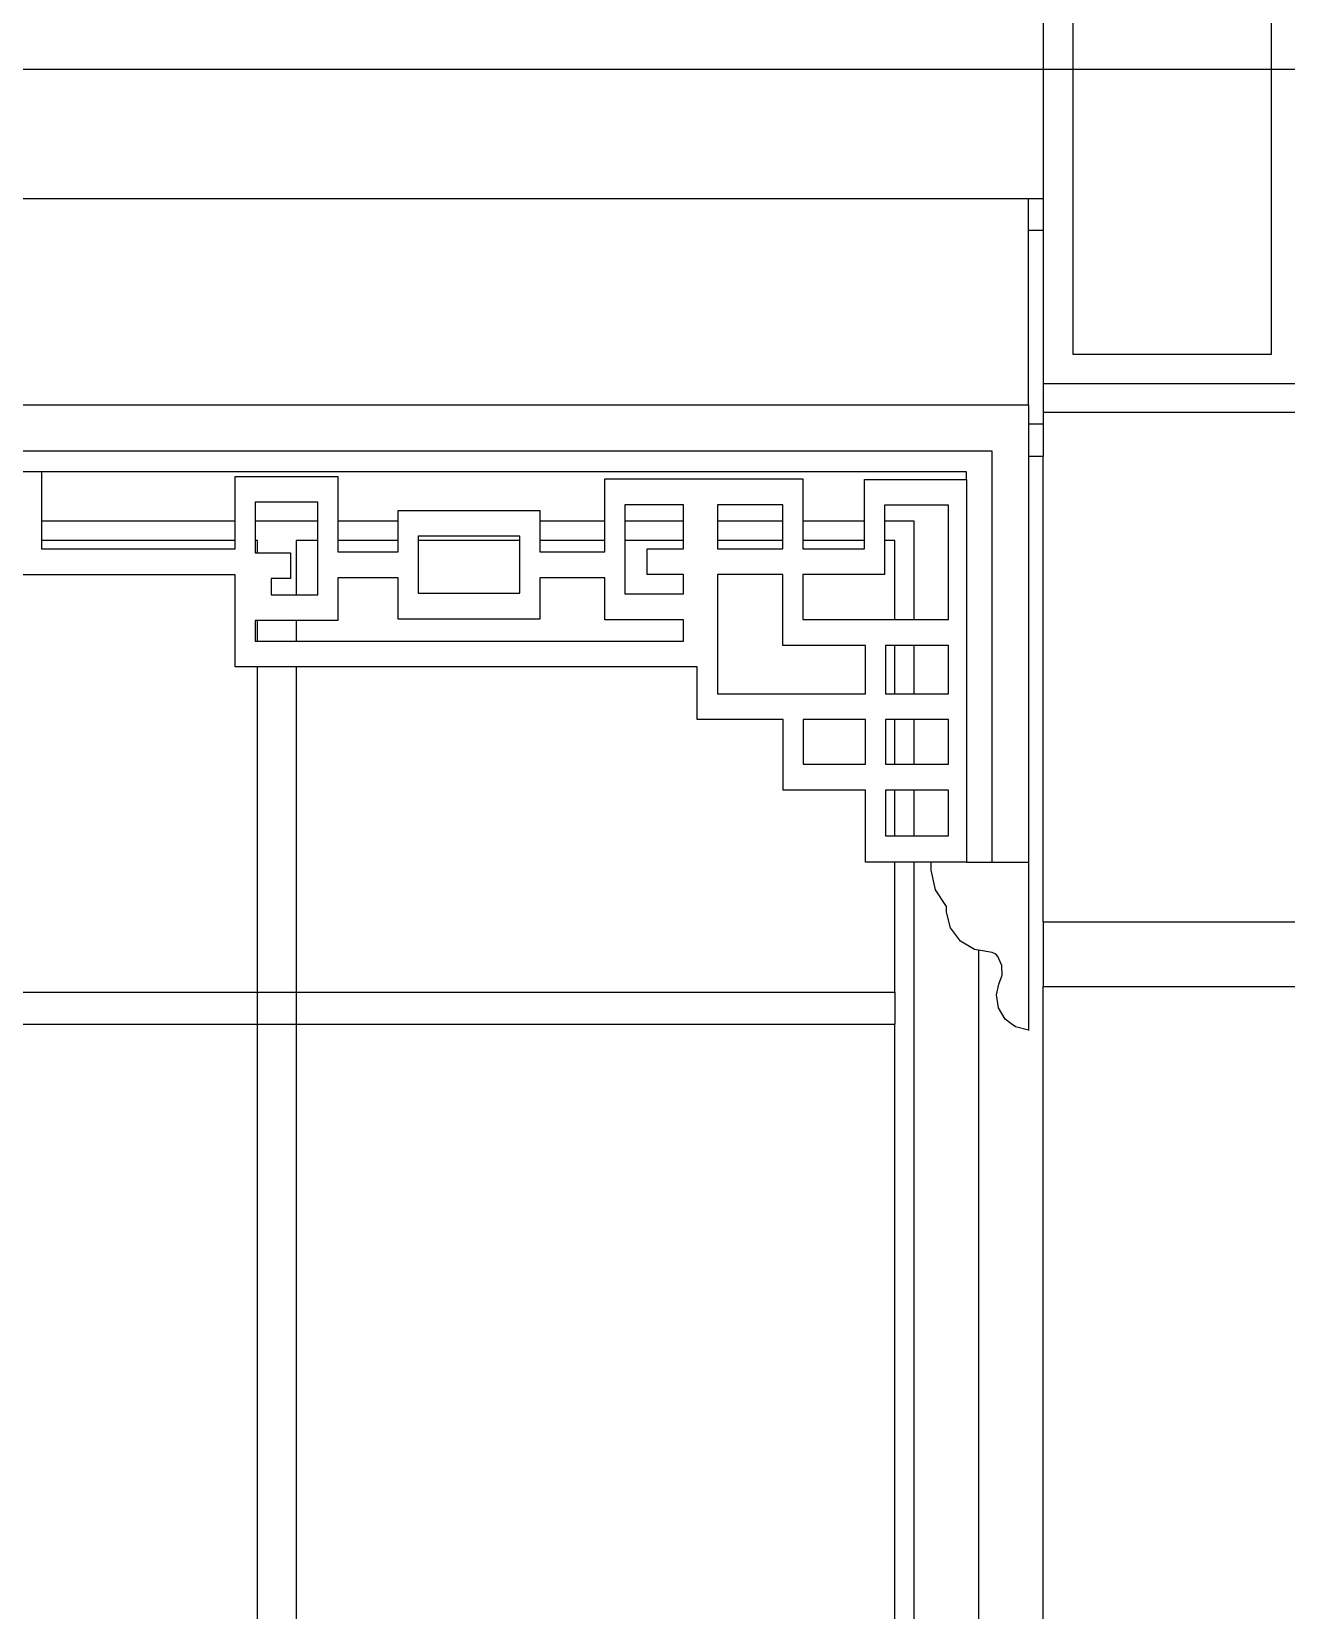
# Model space of a CAD drawing. Extents: x -24961 to 905641, y -154323 to 635957.
# Drawn here: x 404060 to 406005, y -117960 to -115513 of the extents above; entities that cross this region are included whole.
import ezdxf

# ---------------------------------------------------------------- set-up
doc = ezdxf.new("R2010")
doc.units = 0
doc.header["$LTSCALE"] = 1000
doc.header["$MEASUREMENT"] = 0
doc.layers.add('DOTE', color=1, linetype='Continuous')
doc.layers.add('窗', color=154, linetype='Continuous')

msp = doc.modelspace()

# ---------------------------------------------------------------- linework, layer by layer
for p, q in [((405674.3, -115397.8), (405674.3, -116013.5)), ((405982.2, -116013.5), (405982.2, -115397.8)), ((405628.2, -115455), (405628.2, -115571.9)), ((402131.5, -115571.9), (405628.2, -115571.9)), ((405628.2, -115571.9), (405628.2, -115771.9)), ((402176.6, -115771.9), (405605.3, -115771.9)), ((405605.3, -115771.9), (405628.2, -115771.9)), ((405605.3, -115821.9), (405605.3, -115771.9)), ((405628.2, -115771.9), (405628.2, -115821.9)), ((405628.2, -115821.9), (405605.3, -115821.9)), ((405605.3, -116091.9), (405605.3, -115821.9)), ((405628.2, -115821.9), (405628.2, -116059.5)), ((405674.3, -116013.5), (405982.2, -116013.5)), ((406028.2, -116059.5), (405628.2, -116059.5)), ((405628.2, -116059.5), (405628.2, -116103.7)), ((403891.2, -116091.9), (405605.3, -116091.9)), ((405605.3, -116091.9), (405605.3, -116121.9)), ((405628.2, -116121.9), (405605.3, -116121.9)), ((405605.3, -116121.9), (405605.3, -116171.9)), ((406028.2, -116103.7), (405628.2, -116103.7)), ((405628.2, -116103.7), (405628.2, -116121.9)), ((405628.2, -116121.9), (405628.2, -116171.9)), ((405549.3, -116163.9), (403891.2, -116163.9)), ((405549.3, -116800.6), (405549.3, -116163.9)), ((405628.2, -116171.9), (405605.3, -116171.9)), ((405605.3, -116171.9), (405605.3, -116800.6)), ((405628.2, -116893.1), (405628.2, -116171.9)), ((404076, -116195.9), (404044.9, -116195.9)), ((405509.6, -116195.9), (404076, -116195.9)), ((404076, -116195.9), (404076, -116271.9)), ((404375.9, -116202.8), (404535.1, -116202.8)), ((404375.9, -116271.9), (404375.9, -116202.8)), ((404535.1, -116202.8), (404535.1, -116271.9)), ((404948.9, -116206.6), (405255.6, -116206.6)), ((404948.9, -116271.9), (404948.9, -116206.6)), ((405255.6, -116206.6), (405255.6, -116271.9)), ((405351.4, -116207.5), (405509.6, -116207.5)), ((405351.4, -116271.9), (405351.4, -116207.5)), ((405509.6, -116207.5), (405509.6, -116195.9)), ((405509.6, -116207.5), (405509.6, -116800.6)), ((404504, -116242.8), (404407, -116242.8)), ((404407, -116242.8), (404407, -116271.9)), ((404504, -116271.9), (404504, -116242.8)), ((404628.7, -116255.6), (404848.1, -116255.6)), ((404628.7, -116271.9), (404628.7, -116255.6)), ((404848.1, -116255.6), (404848.1, -116271.9)), ((405070.9, -116246.6), (404980, -116246.6)), ((404980, -116246.6), (404980, -116271.9)), ((405070.9, -116271.9), (405070.9, -116246.6)), ((405224.5, -116246.6), (405123.3, -116246.6)), ((405123.3, -116246.6), (405123.3, -116271.9)), ((405224.5, -116271.9), (405224.5, -116246.6)), ((405481.4, -116247.5), (405382.5, -116247.5)), ((405382.5, -116247.5), (405382.5, -116271.9)), ((405481.4, -116424.6), (405481.4, -116247.5)), ((404375.9, -116271.9), (404076, -116271.9)), ((404076, -116271.9), (404076, -116301.9)), ((404375.9, -116301.9), (404375.9, -116271.9)), ((404504, -116271.9), (404407, -116271.9)), ((404407, -116271.9), (404407, -116301.9)), ((404504, -116301.9), (404504, -116271.9)), ((404628.7, -116271.9), (404535.1, -116271.9)), ((404535.1, -116271.9), (404535.1, -116301.9)), ((404628.7, -116301.9), (404628.7, -116271.9)), ((404948.9, -116271.9), (404848.1, -116271.9)), ((404848.1, -116271.9), (404848.1, -116301.9)), ((404948.9, -116301.9), (404948.9, -116271.9)), ((405070.9, -116271.9), (404980, -116271.9)), ((404980, -116271.9), (404980, -116301.9)), ((405070.9, -116301.9), (405070.9, -116271.9)), ((405224.5, -116271.9), (405123.3, -116271.9)), ((405123.3, -116271.9), (405123.3, -116301.9)), ((405224.5, -116301.9), (405224.5, -116271.9)), ((405351.4, -116271.9), (405255.6, -116271.9)), ((405255.6, -116271.9), (405255.6, -116301.9)), ((405351.4, -116301.9), (405351.4, -116271.9)), ((405428.2, -116271.9), (405382.5, -116271.9)), ((405382.5, -116271.9), (405382.5, -116301.9)), ((405428.2, -116424.6), (405428.2, -116271.9)), ((404375.9, -116301.9), (404076, -116301.9)), ((404076, -116301.9), (404076, -116315.1)), ((404076, -116315.1), (404375.9, -116315.1)), ((404375.9, -116315.1), (404375.9, -116301.9)), ((404410.7, -116301.9), (404407, -116301.9)), ((404407, -116301.9), (404407, -116321.1)), ((404410.7, -116321.1), (404410.7, -116301.9)), ((404470.7, -116301.9), (404470.7, -116386.1)), ((404504, -116301.9), (404470.7, -116301.9)), ((404504, -116386.1), (404504, -116301.9)), ((404628.7, -116301.9), (404535.1, -116301.9)), ((404535.1, -116301.9), (404535.1, -116319.8)), ((404628.7, -116319.8), (404628.7, -116301.9)), ((404817, -116295.6), (404659.8, -116295.6)), ((404659.8, -116295.6), (404659.8, -116301.9)), ((404817, -116301.9), (404659.8, -116301.9)), ((404659.8, -116301.9), (404659.8, -116383.9)), ((404817, -116301.9), (404817, -116295.6)), ((404817, -116383.9), (404817, -116301.9)), ((404948.9, -116301.9), (404848.1, -116301.9)), ((404848.1, -116301.9), (404848.1, -116319.8)), ((404948.9, -116319.8), (404948.9, -116301.9)), ((405070.9, -116301.9), (404980, -116301.9)), ((404980, -116301.9), (404980, -116385)), ((405014.4, -116314.8), (405070.9, -116314.8)), ((405014.4, -116354.8), (405014.4, -116314.8)), ((405070.9, -116314.8), (405070.9, -116301.9)), ((405224.5, -116301.9), (405123.3, -116301.9)), ((405123.3, -116301.9), (405123.3, -116314.8)), ((405123.3, -116314.8), (405224.5, -116314.8)), ((405224.5, -116314.8), (405224.5, -116301.9)), ((405351.4, -116301.9), (405255.6, -116301.9)), ((405255.6, -116301.9), (405255.6, -116314.8)), ((405255.6, -116314.8), (405351.4, -116314.8)), ((405351.4, -116314.8), (405351.4, -116301.9)), ((405398.2, -116301.9), (405382.5, -116301.9)), ((405382.5, -116301.9), (405382.5, -116354.8)), ((405398.2, -116424.6), (405398.2, -116301.9)), ((404407, -116321.1), (404410.7, -116321.1)), ((404410.7, -116321.1), (404461.5, -116321.1)), ((404461.5, -116321.1), (404461.5, -116361.1)), ((404535.1, -116319.8), (404628.7, -116319.8)), ((404848.1, -116319.8), (404948.9, -116319.8)), ((404375.9, -116355.1), (403891.2, -116355.1)), ((404375.9, -116498.1), (404375.9, -116355.1)), ((404431.7, -116361.1), (404431.7, -116386.1)), ((404461.5, -116361.1), (404431.7, -116361.1)), ((404535.1, -116359.8), (404535.1, -116426.1)), ((404628.7, -116359.8), (404535.1, -116359.8)), ((404628.7, -116423.9), (404628.7, -116359.8)), ((404848.1, -116359.8), (404848.1, -116423.9)), ((404948.9, -116359.8), (404848.1, -116359.8)), ((404948.9, -116425), (404948.9, -116359.8)), ((405070.9, -116354.8), (405014.4, -116354.8)), ((405070.9, -116385), (405070.9, -116354.8)), ((405123.3, -116354.8), (405123.3, -116539.6)), ((405224.5, -116354.8), (405123.3, -116354.8)), ((405224.5, -116464.6), (405224.5, -116354.8)), ((405255.6, -116354.8), (405255.6, -116424.6)), ((405382.5, -116354.8), (405255.6, -116354.8)), ((404431.7, -116386.1), (404470.7, -116386.1)), ((404470.7, -116386.1), (404504, -116386.1)), ((404659.8, -116383.9), (404817, -116383.9)), ((404980, -116385), (405070.9, -116385)), ((404407, -116426.1), (404407, -116458.1)), ((404410.7, -116426.1), (404407, -116426.1)), ((404410.7, -116458.1), (404410.7, -116426.1)), ((404470.7, -116426.1), (404410.7, -116426.1)), ((404470.7, -116426.1), (404470.7, -116458.1)), ((404535.1, -116426.1), (404470.7, -116426.1)), ((404848.1, -116423.9), (404628.7, -116423.9)), ((405070.9, -116425), (404948.9, -116425)), ((405070.9, -116458.1), (405070.9, -116425)), ((405255.6, -116424.6), (405398.2, -116424.6)), ((405398.2, -116424.6), (405428.2, -116424.6)), ((405428.2, -116424.6), (405481.4, -116424.6)), ((404407, -116458.1), (404410.7, -116458.1)), ((404410.7, -116458.1), (404470.7, -116458.1)), ((404470.7, -116458.1), (405070.9, -116458.1)), ((405353, -116464.6), (405224.5, -116464.6)), ((405353, -116539.6), (405353, -116464.6)), ((405384.1, -116464.6), (405384.1, -116539.6)), ((405398.2, -116464.6), (405384.1, -116464.6)), ((405398.2, -116539.6), (405398.2, -116464.6)), ((405428.2, -116464.6), (405398.2, -116464.6)), ((405428.2, -116539.6), (405428.2, -116464.6)), ((405481.4, -116464.6), (405428.2, -116464.6)), ((405481.4, -116539.6), (405481.4, -116464.6)), ((404410.7, -116498.1), (404375.9, -116498.1)), ((404470.7, -116498.1), (404410.7, -116498.1)), ((405092.2, -116498.1), (404470.7, -116498.1)), ((405092.2, -116579.6), (405092.2, -116498.1)), ((405123.3, -116539.6), (405353, -116539.6)), ((405384.1, -116539.6), (405398.2, -116539.6)), ((405398.2, -116539.6), (405428.2, -116539.6)), ((405428.2, -116539.6), (405481.4, -116539.6)), ((405225.3, -116579.6), (405092.2, -116579.6)), ((405225.3, -116688.9), (405225.3, -116579.6)), ((405256.4, -116579.6), (405256.4, -116648.9)), ((405353, -116579.6), (405256.4, -116579.6)), ((405353, -116648.9), (405353, -116579.6)), ((405384.1, -116579.6), (405384.1, -116648.9)), ((405398.2, -116579.6), (405384.1, -116579.6)), ((405398.2, -116648.9), (405398.2, -116579.6)), ((405428.2, -116579.6), (405398.2, -116579.6)), ((405428.2, -116648.9), (405428.2, -116579.6)), ((405481.4, -116579.6), (405428.2, -116579.6)), ((405481.4, -116648.9), (405481.4, -116579.6)), ((405256.4, -116648.9), (405353, -116648.9)), ((405384.1, -116648.9), (405398.2, -116648.9)), ((405398.2, -116648.9), (405428.2, -116648.9)), ((405428.2, -116648.9), (405481.4, -116648.9)), ((405353, -116688.9), (405225.3, -116688.9)), ((405353, -116800.6), (405353, -116688.9)), ((405384.1, -116688.9), (405384.1, -116760)), ((405398.2, -116688.9), (405384.1, -116688.9)), ((405398.2, -116760), (405398.2, -116688.9)), ((405428.2, -116688.9), (405398.2, -116688.9)), ((405428.2, -116760), (405428.2, -116688.9)), ((405481.4, -116688.9), (405428.2, -116688.9)), ((405481.4, -116760), (405481.4, -116688.9)), ((405384.1, -116760), (405398.2, -116760)), ((405398.2, -116760), (405428.2, -116760)), ((405428.2, -116760), (405481.4, -116760)), ((405398.2, -116800.6), (405353, -116800.6)), ((405428.2, -116800.6), (405398.2, -116800.6)), ((405454.7, -116800.6), (405428.2, -116800.6)), ((405454.5, -116813.1), (405454.7, -116800.6)), ((405509.6, -116800.6), (405454.7, -116800.6)), ((405509.6, -116800.6), (405549.3, -116800.6)), ((405549.3, -116800.6), (405605.3, -116800.6)), ((405605.3, -116800.6), (405605.3, -117060.8)), ((405461.5, -116843.3), (405454.5, -116813.1)), ((405478.4, -116869.3), (405461.5, -116843.3)), ((405478.3, -116877.9), (405478.4, -116869.3)), ((405484.7, -116902.6), (405478.3, -116877.9)), ((405500, -116923.1), (405484.7, -116902.6)), ((405628.2, -116893.1), (405628.2, -116993.1)), ((405628.2, -116893.1), (406028.2, -116893.1)), ((405522, -116936.1), (405500, -116923.1)), ((405528.2, -116937.1), (405522, -116936.1)), ((405549.1, -116940.4), (405528.2, -116937.1)), ((405554.6, -116943.1), (405549.1, -116940.4)), ((405557.8, -116947), (405554.6, -116943.1)), ((405564.2, -116960.5), (405557.8, -116947)), ((405559.7, -116989.6), (405564.9, -116975.5)), ((405564.9, -116975.5), (405564.2, -116960.5)), ((405555.9, -117006.2), (405559.7, -116989.6)), ((405628.2, -116993.1), (406028.2, -116993.1)), ((405628.2, -120071.9), (405628.2, -116993.1)), ((405558.8, -117026.4), (405555.9, -117006.2)), ((405569.2, -117043.9), (405558.8, -117026.4)), ((405578.2, -117050.6), (405569.2, -117043.9)), ((405585.5, -117056), (405578.2, -117050.6)), ((405605.3, -117060.8), (405585.5, -117056)), ((405605.3, -117060.8), (405605.3, -117061.4))]:
    msp.add_line(p, q)
at = {"layer": 'DOTE'}
msp.add_line((392103, -115571.9), (443041.3, -115571.9), dxfattribs=at)
at = {"layer": '窗'}
for p, q in [((404410.7, -117001.9), (404410.7, -116498.1)), ((404470.7, -116498.1), (404470.7, -117001.9)), ((405398.2, -117001.9), (405398.2, -116800.6)), ((405428.2, -119971.9), (405428.2, -116800.6)), ((405528.2, -116937.1), (405528.2, -120071.9)), ((403483.2, -117001.9), (404410.7, -117001.9)), ((404410.7, -117051.9), (404410.7, -117001.9)), ((404410.7, -117001.9), (404470.7, -117001.9)), ((404470.7, -117001.9), (404470.7, -117051.9)), ((404470.7, -117001.9), (405398.2, -117001.9)), ((405398.2, -117001.9), (405398.2, -117051.9)), ((403483.2, -117051.9), (404410.7, -117051.9)), ((404410.7, -119941.9), (404410.7, -117051.9)), ((404410.7, -117051.9), (404470.7, -117051.9)), ((404470.7, -117051.9), (405398.2, -117051.9)), ((404470.7, -117051.9), (404470.7, -119941.9)), ((405398.2, -119941.9), (405398.2, -117051.9))]:
    msp.add_line(p, q, dxfattribs=at)

doc.saveas('drawing.dxf')
